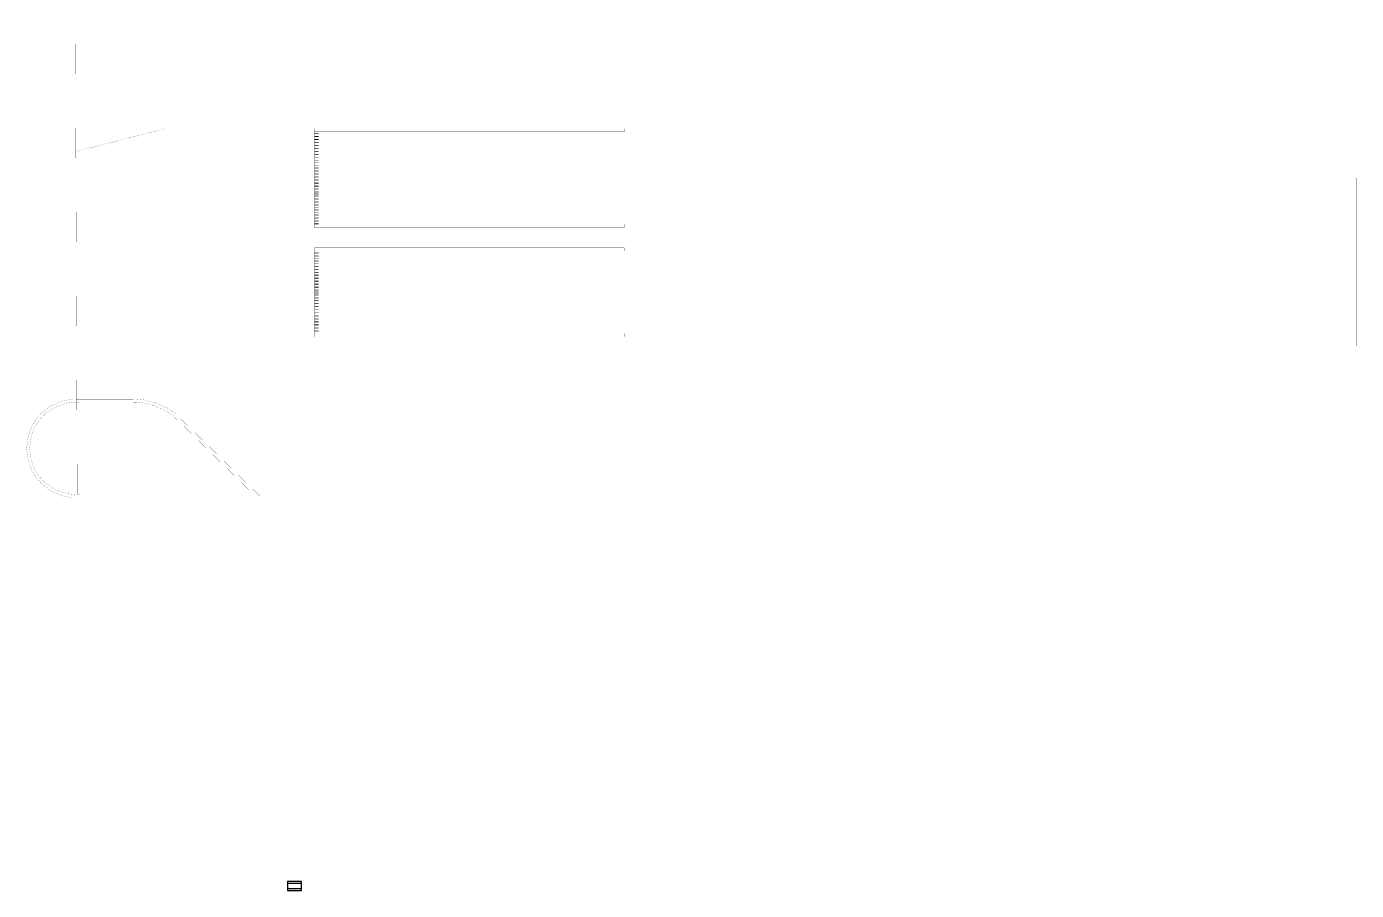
# Model space of a CAD drawing. Extents: x 60 to 527, y 203 to 810.
# Drawn here: x 60.1 to 527.1, y 203.2 to 506.7 of the extents above; entities that cross this region are included whole.
import ezdxf

# ---------------------------------------------------------------- set-up
doc = ezdxf.new("R2010")
doc.units = 0
doc.header["$MEASUREMENT"] = 0
doc.layers.add('C00-00-00-BLACK', color=7, linetype='Continuous')

msp = doc.modelspace()

# ---------------------------------------------------------------- linework, layer by layer
at = {"layer": 'C00-00-00-BLACK', "const_width": 0.0423}
for points in [[(61.284, 623.316), (61.284, 810.133), (526.697, 810.133), (527.036, 337.355)], [(77.88, 337.1), (76.99, 561.467), (117.968, 561.467)], [(271.216, 470.789), (108.74, 470.789), (77.286, 462.788)], [(161.192, 469.646), (161.699, 469.646), (162.673, 469.646)], [(161.192, 469.519), (161.826, 469.519), (162.673, 469.519)], [(161.192, 469.223), (162.122, 469.223), (162.673, 469.223)], [(161.192, 469.138), (162.208, 469.138), (162.673, 469.138)], [(161.192, 469.011), (161.276, 469.011), (162.334, 469.011), (162.673, 469.011)], [(161.192, 468.715), (161.572, 468.715), (162.631, 468.715), (162.673, 468.715)], [(161.192, 468.588), (161.699, 468.588), (162.673, 468.588)], [(161.192, 468.461), (161.826, 468.461), (162.673, 468.461)], [(161.192, 468.164), (162.122, 468.164), (162.673, 468.164)], [(161.192, 468.08), (162.208, 468.08), (162.673, 468.08)], [(161.192, 467.953), (161.276, 467.953), (162.334, 467.953), (162.673, 467.953)], [(161.192, 467.656), (161.572, 467.656), (162.631, 467.656), (162.673, 467.656)], [(161.192, 467.529), (161.699, 467.529), (162.673, 467.529)], [(161.192, 467.402), (161.826, 467.402), (162.673, 467.402)], [(161.192, 467.106), (162.122, 467.106), (162.673, 467.106)], [(161.192, 467.021), (162.208, 467.021), (162.673, 467.021)], [(161.192, 466.894), (161.276, 466.894), (162.334, 466.894), (162.673, 466.894)], [(161.192, 466.598), (161.572, 466.598), (162.631, 466.598), (162.673, 466.598)], [(161.192, 466.471), (161.699, 466.471), (162.673, 466.471)], [(161.192, 466.344), (161.826, 466.344), (162.673, 466.344)], [(161.192, 466.048), (162.122, 466.048), (162.673, 466.048)], [(161.192, 465.963), (162.208, 465.963), (162.673, 465.963)], [(161.192, 465.836), (161.276, 465.836), (162.334, 465.836), (162.673, 465.836)], [(161.192, 465.54), (161.572, 465.54), (162.631, 465.54), (162.673, 465.54)], [(161.192, 465.413), (161.699, 465.413), (162.673, 465.413)], [(161.192, 465.328), (161.826, 465.328), (162.673, 465.328)], [(161.192, 464.989), (162.122, 464.989), (162.673, 464.989)], [(161.192, 464.905), (162.208, 464.905), (162.673, 464.905)], [(161.192, 464.778), (161.276, 464.778), (162.334, 464.778), (162.673, 464.778)], [(161.192, 464.481), (161.572, 464.481), (162.631, 464.481), (162.673, 464.481)], [(161.192, 464.354), (161.699, 464.354), (162.673, 464.354)], [(161.192, 464.27), (161.826, 464.27), (162.673, 464.27)], [(161.192, 463.931), (162.122, 463.931), (162.673, 463.931)], [(161.192, 463.846), (162.208, 463.846), (162.673, 463.846)], [(161.192, 463.719), (161.276, 463.719), (162.334, 463.719), (162.673, 463.719)], [(161.192, 463.423), (161.572, 463.423), (162.631, 463.423), (162.673, 463.423)], [(161.192, 463.296), (161.699, 463.296), (162.673, 463.296)], [(161.192, 463.211), (161.826, 463.211), (162.673, 463.211)], [(161.192, 462.873), (162.122, 462.873), (162.673, 462.873)], [(161.192, 462.788), (162.208, 462.788), (162.673, 462.788)], [(161.192, 462.661), (161.276, 462.661), (162.334, 462.661), (162.673, 462.661)], [(161.192, 462.365), (161.572, 462.365), (162.631, 462.365), (162.673, 462.365)], [(161.192, 462.238), (161.699, 462.238), (162.673, 462.238)], [(161.192, 462.153), (161.826, 462.153), (162.673, 462.153)], [(161.192, 461.814), (162.122, 461.814), (162.673, 461.814)], [(161.192, 461.73), (162.208, 461.73), (162.673, 461.73)], [(161.192, 461.603), (161.276, 461.603), (162.334, 461.603), (162.673, 461.603)], [(161.192, 461.306), (161.572, 461.306), (162.631, 461.306), (162.673, 461.306)], [(161.192, 461.179), (161.699, 461.179), (162.673, 461.179)], [(161.192, 461.095), (161.826, 461.095), (162.673, 461.095)], [(161.192, 460.756), (162.122, 460.756), (162.673, 460.756)], [(161.192, 460.671), (162.208, 460.671), (162.673, 460.671)], [(161.192, 460.544), (161.276, 460.544), (162.334, 460.544), (162.673, 460.544)], [(161.192, 460.248), (161.572, 460.248), (162.631, 460.248), (162.673, 460.248)], [(161.192, 460.121), (161.699, 460.121), (162.673, 460.121)], [(161.192, 460.036), (161.826, 460.036), (162.673, 460.036)], [(161.192, 459.698), (162.122, 459.698), (162.673, 459.698)], [(161.192, 459.613), (162.208, 459.613), (162.673, 459.613)], [(161.192, 459.486), (161.276, 459.486), (162.334, 459.486), (162.673, 459.486)], [(161.192, 459.19), (161.572, 459.19), (162.631, 459.19), (162.673, 459.19)], [(161.192, 459.063), (161.699, 459.063), (162.673, 459.063)], [(161.192, 458.978), (161.826, 458.978), (162.673, 458.978)], [(161.192, 458.639), (162.122, 458.639), (162.673, 458.639)], [(161.192, 458.555), (162.208, 458.555), (162.673, 458.555)], [(161.192, 458.428), (161.276, 458.428), (162.334, 458.428), (162.673, 458.428)], [(161.192, 458.131), (161.572, 458.131), (162.631, 458.131), (162.673, 458.131)], [(161.192, 458.004), (161.699, 458.004), (162.673, 458.004)], [(161.192, 457.92), (161.826, 457.92), (162.673, 457.92)], [(161.192, 457.581), (162.122, 457.581), (162.673, 457.581)], [(161.192, 457.496), (162.208, 457.496), (162.673, 457.496)], [(161.192, 457.369), (161.276, 457.369), (162.334, 457.369), (162.673, 457.369)], [(161.192, 457.073), (161.572, 457.073), (162.631, 457.073), (162.673, 457.073)], [(161.192, 456.946), (161.699, 456.946), (162.673, 456.946)], [(161.192, 456.861), (161.826, 456.861), (162.673, 456.861)], [(161.192, 456.523), (162.122, 456.523), (162.673, 456.523)], [(161.192, 456.438), (162.208, 456.438), (162.673, 456.438)], [(161.192, 456.311), (161.276, 456.311), (162.334, 456.311), (162.673, 456.311)], [(161.192, 456.015), (161.572, 456.015), (162.631, 456.015), (162.673, 456.015)], [(161.192, 455.888), (161.699, 455.888), (162.673, 455.888)], [(161.192, 455.803), (161.826, 455.803), (162.673, 455.803)], [(161.192, 455.464), (162.122, 455.464), (162.673, 455.464)], [(161.192, 455.38), (162.208, 455.38), (162.673, 455.38)], [(161.192, 455.253), (161.276, 455.253), (162.334, 455.253), (162.673, 455.253)], [(161.192, 454.956), (161.572, 454.956), (162.631, 454.956), (162.673, 454.956)], [(161.192, 454.829), (161.699, 454.829), (162.673, 454.829)], [(161.192, 454.745), (161.826, 454.745), (162.673, 454.745)], [(161.192, 454.406), (162.122, 454.406), (162.673, 454.406)], [(161.192, 454.321), (162.208, 454.321), (162.673, 454.321)], [(161.192, 454.194), (161.276, 454.194), (162.334, 454.194), (162.673, 454.194)], [(161.192, 453.898), (161.572, 453.898), (162.631, 453.898), (162.673, 453.898)], [(161.192, 453.771), (161.699, 453.771), (162.673, 453.771)], [(161.192, 453.686), (161.826, 453.686), (162.673, 453.686)], [(161.192, 453.348), (162.122, 453.348), (162.673, 453.348)], [(161.192, 453.263), (162.208, 453.263), (162.673, 453.263)], [(161.192, 453.136), (161.276, 453.136), (162.334, 453.136), (162.673, 453.136)], [(161.192, 452.84), (161.572, 452.84), (162.631, 452.84), (162.673, 452.84)], [(161.192, 452.713), (161.699, 452.713), (162.673, 452.713)], [(161.192, 452.628), (161.826, 452.628), (162.673, 452.628)], [(161.192, 452.289), (162.122, 452.289), (162.673, 452.289)], [(161.192, 452.205), (162.208, 452.205), (162.673, 452.205)], [(161.192, 452.078), (161.276, 452.078), (162.334, 452.078), (162.673, 452.078)], [(161.192, 451.781), (161.572, 451.781), (162.631, 451.781), (162.673, 451.781)], [(161.192, 451.654), (161.699, 451.654), (162.673, 451.654)], [(161.192, 451.57), (161.826, 451.57), (162.673, 451.57)], [(161.192, 451.231), (162.122, 451.231), (162.673, 451.231)], [(161.192, 451.146), (162.208, 451.146), (162.673, 451.146)], [(161.192, 451.019), (161.276, 451.019), (162.334, 451.019), (162.673, 451.019)], [(161.192, 450.723), (161.572, 450.723), (162.631, 450.723), (162.673, 450.723)], [(161.192, 450.596), (161.699, 450.596), (162.673, 450.596)], [(161.192, 450.511), (161.826, 450.511), (162.673, 450.511)], [(161.192, 450.173), (162.122, 450.173), (162.673, 450.173)], [(161.192, 450.088), (162.208, 450.088), (162.673, 450.088)], [(161.192, 449.961), (161.276, 449.961), (162.334, 449.961), (162.673, 449.961)], [(161.192, 449.665), (161.572, 449.665), (162.631, 449.665), (162.673, 449.665)], [(161.192, 449.538), (161.699, 449.538), (162.673, 449.538)], [(161.192, 449.453), (161.826, 449.453), (162.673, 449.453)], [(161.192, 449.114), (162.122, 449.114), (162.673, 449.114)], [(161.192, 449.03), (162.208, 449.03), (162.673, 449.03)], [(161.192, 448.903), (161.276, 448.903), (162.334, 448.903), (162.673, 448.903)], [(161.192, 448.606), (161.572, 448.606), (162.631, 448.606), (162.673, 448.606)], [(161.192, 448.479), (161.699, 448.479), (162.673, 448.479)], [(161.192, 448.395), (161.826, 448.395), (162.673, 448.395)], [(161.192, 448.056), (162.122, 448.056), (162.673, 448.056)], [(161.192, 447.971), (162.208, 447.971), (162.673, 447.971)], [(161.192, 447.844), (161.276, 447.844), (162.334, 447.844), (162.673, 447.844)], [(161.192, 447.548), (161.572, 447.548), (162.631, 447.548), (162.673, 447.548)], [(161.192, 447.421), (161.699, 447.421), (162.673, 447.421)], [(161.192, 447.336), (161.826, 447.336), (162.673, 447.336)], [(161.192, 446.998), (162.122, 446.998), (162.673, 446.998)], [(161.192, 446.913), (162.208, 446.913), (162.673, 446.913)], [(161.192, 446.786), (161.276, 446.786), (162.334, 446.786), (162.673, 446.786)], [(161.192, 446.49), (161.572, 446.49), (162.631, 446.49), (162.673, 446.49)], [(161.192, 446.363), (161.699, 446.363), (162.673, 446.363)], [(161.192, 446.278), (161.826, 446.278), (162.673, 446.278)], [(161.192, 445.939), (162.122, 445.939), (162.673, 445.939)], [(161.192, 445.855), (162.208, 445.855), (162.673, 445.855)], [(161.192, 445.728), (161.276, 445.728), (162.334, 445.728), (162.673, 445.728)], [(161.192, 445.431), (161.572, 445.431), (162.631, 445.431), (162.673, 445.431)], [(161.192, 445.304), (161.699, 445.304), (162.673, 445.304)], [(161.192, 445.22), (161.826, 445.22), (162.673, 445.22)], [(161.192, 444.881), (162.122, 444.881), (162.673, 444.881)], [(161.192, 444.796), (162.208, 444.796), (162.673, 444.796)], [(161.192, 444.669), (161.276, 444.669), (162.334, 444.669), (162.673, 444.669)], [(161.192, 444.373), (161.572, 444.373), (162.631, 444.373), (162.673, 444.373)], [(161.192, 444.246), (161.699, 444.246), (162.673, 444.246)], [(161.192, 444.161), (161.826, 444.161), (162.673, 444.161)], [(161.192, 443.823), (162.122, 443.823), (162.673, 443.823)], [(161.192, 443.738), (162.208, 443.738), (162.673, 443.738)], [(161.192, 443.611), (161.276, 443.611), (162.334, 443.611), (162.673, 443.611)], [(161.192, 443.315), (161.572, 443.315), (162.631, 443.315), (162.673, 443.315)], [(161.192, 443.188), (161.699, 443.188), (162.673, 443.188)], [(161.192, 443.103), (161.826, 443.103), (162.673, 443.103)], [(161.192, 442.807), (162.122, 442.807), (162.673, 442.807)], [(161.192, 442.68), (162.208, 442.68), (162.673, 442.68)], [(161.192, 442.553), (161.276, 442.553), (162.334, 442.553), (162.673, 442.553)], [(161.192, 442.256), (161.572, 442.256), (162.631, 442.256), (162.673, 442.256)], [(161.192, 442.129), (161.699, 442.129), (162.673, 442.129)], [(161.192, 442.045), (161.826, 442.045), (162.673, 442.045)], [(161.192, 441.748), (162.122, 441.748), (162.673, 441.748)], [(161.192, 441.621), (162.208, 441.621), (162.673, 441.621)], [(161.192, 441.494), (161.276, 441.494), (162.334, 441.494), (162.673, 441.494)], [(161.192, 441.198), (161.572, 441.198), (162.631, 441.198), (162.673, 441.198)], [(161.192, 441.071), (161.699, 441.071), (162.673, 441.071)], [(161.192, 440.986), (161.826, 440.986), (162.673, 440.986)], [(161.192, 440.69), (162.122, 440.69), (162.673, 440.69)], [(161.192, 440.563), (162.208, 440.563), (162.673, 440.563)], [(161.192, 440.436), (161.276, 440.436), (162.334, 440.436), (162.673, 440.436)], [(161.192, 440.14), (161.572, 440.14), (162.631, 440.14), (162.673, 440.14)], [(161.192, 440.013), (161.699, 440.013), (162.673, 440.013)], [(161.192, 439.928), (161.826, 439.928), (162.673, 439.928)], [(161.192, 439.632), (162.122, 439.632), (162.673, 439.632)], [(161.192, 439.505), (162.208, 439.505), (162.673, 439.505)], [(161.192, 439.378), (161.276, 439.378), (162.334, 439.378), (162.673, 439.378)], [(161.192, 439.081), (161.572, 439.081), (162.631, 439.081), (162.673, 439.081)], [(161.192, 438.954), (161.699, 438.954), (162.673, 438.954)], [(161.192, 438.87), (161.826, 438.87), (162.673, 438.87)], [(161.192, 438.573), (162.122, 438.573), (162.673, 438.573)], [(161.192, 438.446), (162.208, 438.446), (162.673, 438.446)], [(161.192, 438.319), (161.276, 438.319), (162.334, 438.319), (162.673, 438.319)], [(161.192, 438.023), (161.572, 438.023), (162.631, 438.023), (162.673, 438.023)], [(161.192, 437.896), (161.699, 437.896), (162.673, 437.896)], [(161.192, 437.811), (161.826, 437.811), (162.673, 437.811)], [(161.192, 437.515), (162.122, 437.515), (162.673, 437.515)], [(161.192, 437.388), (162.208, 437.388), (162.673, 437.388)], [(161.192, 437.261), (161.276, 437.261), (162.334, 437.261), (162.673, 437.261)], [(161.192, 427.821), (161.699, 427.821), (162.673, 427.821)], [(161.192, 427.694), (161.826, 427.694), (162.673, 427.694)], [(161.192, 427.397), (162.122, 427.397), (162.673, 427.397)], [(161.192, 427.27), (162.208, 427.27), (162.673, 427.27)], [(161.192, 427.186), (161.276, 427.186), (162.334, 427.186), (162.673, 427.186)], [(161.192, 426.847), (161.572, 426.847), (162.631, 426.847), (162.673, 426.847)], [(161.192, 426.762), (161.699, 426.762), (162.673, 426.762)], [(161.192, 426.635), (161.826, 426.635), (162.673, 426.635)], [(161.192, 426.339), (162.122, 426.339), (162.673, 426.339)], [(161.192, 426.212), (162.208, 426.212), (162.673, 426.212)], [(161.192, 426.127), (161.276, 426.127), (162.334, 426.127), (162.673, 426.127)], [(161.192, 425.789), (161.572, 425.789), (162.631, 425.789), (162.673, 425.789)], [(161.192, 425.704), (161.699, 425.704), (162.673, 425.704)], [(161.192, 425.577), (161.826, 425.577), (162.673, 425.577)], [(161.192, 425.281), (162.122, 425.281), (162.673, 425.281)], [(161.192, 425.154), (162.208, 425.154), (162.673, 425.154)], [(161.192, 425.069), (161.276, 425.069), (162.334, 425.069), (162.673, 425.069)], [(161.192, 424.773), (161.572, 424.773), (162.631, 424.773), (162.673, 424.773)], [(161.192, 424.646), (161.699, 424.646), (162.673, 424.646)], [(161.192, 424.519), (161.826, 424.519), (162.673, 424.519)], [(161.192, 424.222), (162.122, 424.222), (162.673, 424.222)], [(161.192, 424.095), (162.208, 424.095), (162.673, 424.095)], [(161.192, 424.011), (161.276, 424.011), (162.334, 424.011), (162.673, 424.011)], [(161.192, 423.714), (161.572, 423.714), (162.631, 423.714), (162.673, 423.714)], [(161.192, 423.587), (161.699, 423.587), (162.673, 423.587)], [(161.192, 423.46), (161.826, 423.46), (162.673, 423.46)], [(161.192, 423.164), (162.122, 423.164), (162.673, 423.164)], [(161.192, 423.037), (162.208, 423.037), (162.673, 423.037)], [(161.192, 422.952), (161.276, 422.952), (162.334, 422.952), (162.673, 422.952)], [(161.192, 422.656), (161.572, 422.656), (162.631, 422.656), (162.673, 422.656)], [(161.192, 422.529), (161.699, 422.529), (162.673, 422.529)], [(161.192, 422.402), (161.826, 422.402), (162.673, 422.402)], [(161.192, 422.106), (162.122, 422.106), (162.673, 422.106)], [(161.192, 421.979), (162.208, 421.979), (162.673, 421.979)], [(161.192, 421.894), (161.276, 421.894), (162.334, 421.894), (162.673, 421.894)], [(161.192, 421.598), (161.572, 421.598), (162.631, 421.598), (162.673, 421.598)], [(161.192, 421.471), (161.699, 421.471), (162.673, 421.471)], [(161.192, 421.344), (161.826, 421.344), (162.673, 421.344)], [(161.192, 421.047), (162.122, 421.047), (162.673, 421.047)], [(161.192, 420.92), (162.208, 420.92), (162.673, 420.92)], [(161.192, 420.836), (161.276, 420.836), (162.334, 420.836), (162.673, 420.836)], [(161.192, 420.539), (161.572, 420.539), (162.631, 420.539), (162.673, 420.539)], [(161.192, 420.412), (161.699, 420.412), (162.673, 420.412)], [(161.192, 420.285), (161.826, 420.285), (162.673, 420.285)], [(161.192, 419.989), (162.122, 419.989), (162.673, 419.989)], [(161.192, 419.862), (162.208, 419.862), (162.673, 419.862)], [(161.192, 419.777), (161.276, 419.777), (162.334, 419.777), (162.673, 419.777)], [(161.192, 419.481), (161.572, 419.481), (162.631, 419.481), (162.673, 419.481)], [(161.192, 419.354), (161.699, 419.354), (162.673, 419.354)], [(161.192, 419.227), (161.826, 419.227), (162.673, 419.227)], [(161.192, 418.931), (162.122, 418.931), (162.673, 418.931)], [(161.192, 418.804), (162.208, 418.804), (162.673, 418.804)], [(161.192, 418.719), (161.276, 418.719), (162.334, 418.719), (162.673, 418.719)], [(161.192, 418.423), (161.572, 418.423), (162.631, 418.423), (162.673, 418.423)], [(161.192, 418.296), (161.699, 418.296), (162.673, 418.296)], [(161.192, 418.169), (161.826, 418.169), (162.673, 418.169)], [(161.192, 417.872), (162.122, 417.872), (162.673, 417.872)], [(161.192, 417.745), (162.208, 417.745), (162.673, 417.745)], [(161.192, 417.661), (161.276, 417.661), (162.334, 417.661), (162.673, 417.661)], [(161.192, 417.364), (161.572, 417.364), (162.631, 417.364), (162.673, 417.364)], [(161.192, 417.237), (161.699, 417.237), (162.673, 417.237)], [(161.192, 417.11), (161.826, 417.11), (162.673, 417.11)], [(161.192, 416.814), (162.122, 416.814), (162.673, 416.814)], [(161.192, 416.687), (162.208, 416.687), (162.673, 416.687)], [(161.192, 416.602), (161.276, 416.602), (162.334, 416.602), (162.673, 416.602)], [(161.192, 416.306), (161.572, 416.306), (162.631, 416.306), (162.673, 416.306)], [(161.192, 416.179), (161.699, 416.179), (162.673, 416.179)], [(161.192, 416.052), (161.826, 416.052), (162.673, 416.052)], [(161.192, 415.756), (162.122, 415.756), (162.673, 415.756)], [(161.192, 415.629), (162.208, 415.629), (162.673, 415.629)], [(161.192, 415.544), (161.276, 415.544), (162.334, 415.544), (162.673, 415.544)], [(161.192, 415.248), (161.572, 415.248), (162.631, 415.248), (162.673, 415.248)], [(161.192, 415.121), (161.699, 415.121), (162.673, 415.121)], [(161.192, 414.994), (161.826, 414.994), (162.673, 414.994)], [(161.192, 414.697), (162.122, 414.697), (162.673, 414.697)], [(161.192, 414.57), (162.208, 414.57), (162.673, 414.57)], [(161.192, 414.486), (161.276, 414.486), (162.334, 414.486), (162.673, 414.486)], [(161.192, 414.189), (161.572, 414.189), (162.631, 414.189), (162.673, 414.189)], [(161.192, 414.062), (161.699, 414.062), (162.673, 414.062)], [(161.192, 413.935), (161.826, 413.935), (162.673, 413.935)], [(161.192, 413.639), (162.122, 413.639), (162.673, 413.639)], [(161.192, 413.512), (162.208, 413.512), (162.673, 413.512)], [(161.192, 413.427), (161.276, 413.427), (162.334, 413.427), (162.673, 413.427)], [(161.192, 413.131), (161.572, 413.131), (162.631, 413.131), (162.673, 413.131)], [(161.192, 413.004), (161.699, 413.004), (162.673, 413.004)], [(161.192, 412.877), (161.826, 412.877), (162.673, 412.877)], [(161.192, 412.581), (162.122, 412.581), (162.673, 412.581)], [(161.192, 412.454), (162.208, 412.454), (162.673, 412.454)], [(161.192, 412.369), (161.276, 412.369), (162.334, 412.369), (162.673, 412.369)], [(161.192, 412.073), (161.572, 412.073), (162.631, 412.073), (162.673, 412.073)], [(161.192, 411.946), (161.699, 411.946), (162.673, 411.946)], [(161.192, 411.819), (161.826, 411.819), (162.673, 411.819)], [(161.192, 411.522), (162.122, 411.522), (162.673, 411.522)], [(161.192, 411.395), (162.208, 411.395), (162.673, 411.395)], [(161.192, 411.311), (161.276, 411.311), (162.334, 411.311), (162.673, 411.311)], [(161.192, 411.014), (161.572, 411.014), (162.631, 411.014), (162.673, 411.014)], [(161.192, 410.887), (161.699, 410.887), (162.673, 410.887)], [(161.192, 410.76), (161.826, 410.76), (162.673, 410.76)], [(161.192, 410.464), (162.122, 410.464), (162.673, 410.464)], [(161.192, 410.337), (162.208, 410.337), (162.673, 410.337)], [(161.192, 410.252), (161.276, 410.252), (162.334, 410.252), (162.673, 410.252)], [(161.192, 409.956), (161.572, 409.956), (162.631, 409.956), (162.673, 409.956)], [(161.192, 409.829), (161.699, 409.829), (162.673, 409.829)], [(161.192, 409.702), (161.826, 409.702), (162.673, 409.702)], [(161.192, 409.406), (162.122, 409.406), (162.673, 409.406)], [(161.192, 409.279), (162.208, 409.279), (162.673, 409.279)], [(161.192, 409.194), (161.276, 409.194), (162.334, 409.194), (162.673, 409.194)], [(161.192, 408.898), (161.572, 408.898), (162.631, 408.898), (162.673, 408.898)], [(161.192, 408.771), (161.699, 408.771), (162.673, 408.771)], [(161.192, 408.644), (161.826, 408.644), (162.673, 408.644)], [(161.192, 408.347), (162.122, 408.347), (162.673, 408.347)], [(161.192, 408.22), (162.208, 408.22), (162.673, 408.22)], [(161.192, 408.136), (161.276, 408.136), (162.334, 408.136), (162.673, 408.136)], [(161.192, 407.839), (161.572, 407.839), (162.631, 407.839), (162.673, 407.839)], [(161.192, 407.712), (161.699, 407.712), (162.673, 407.712)], [(161.192, 407.585), (161.826, 407.585), (162.673, 407.585)], [(161.192, 407.289), (162.122, 407.289), (162.673, 407.289)], [(161.192, 407.204), (162.208, 407.204), (162.673, 407.204)], [(161.192, 407.077), (161.276, 407.077), (162.334, 407.077), (162.673, 407.077)], [(161.192, 406.781), (161.572, 406.781), (162.631, 406.781), (162.673, 406.781)], [(161.192, 406.654), (161.699, 406.654), (162.673, 406.654)], [(161.192, 406.527), (161.826, 406.527), (162.673, 406.527)], [(161.192, 406.231), (162.122, 406.231), (162.673, 406.231)], [(161.192, 406.146), (162.208, 406.146), (162.673, 406.146)], [(161.192, 406.019), (161.276, 406.019), (162.334, 406.019), (162.673, 406.019)], [(161.192, 405.723), (161.572, 405.723), (162.631, 405.723), (162.673, 405.723)], [(161.192, 405.596), (161.699, 405.596), (162.673, 405.596)], [(161.192, 405.469), (161.826, 405.469), (162.673, 405.469)], [(161.192, 405.172), (162.122, 405.172), (162.673, 405.172)], [(161.192, 405.088), (162.208, 405.088), (162.673, 405.088)], [(161.192, 404.961), (161.276, 404.961), (162.334, 404.961), (162.673, 404.961)], [(161.192, 404.664), (161.572, 404.664), (162.631, 404.664), (162.673, 404.664)], [(161.192, 404.537), (161.699, 404.537), (162.673, 404.537)], [(161.192, 404.41), (161.826, 404.41), (162.673, 404.41)], [(161.192, 404.114), (162.122, 404.114), (162.673, 404.114)], [(161.192, 404.029), (162.208, 404.029), (162.673, 404.029)], [(161.192, 403.902), (161.276, 403.902), (162.334, 403.902), (162.673, 403.902)], [(161.192, 403.606), (161.572, 403.606), (162.631, 403.606), (162.673, 403.606)], [(161.192, 403.479), (161.699, 403.479), (162.673, 403.479)], [(161.192, 403.352), (161.826, 403.352), (162.673, 403.352)], [(161.192, 403.056), (162.122, 403.056), (162.673, 403.056)], [(161.192, 402.971), (162.208, 402.971), (162.673, 402.971)], [(161.192, 402.844), (161.276, 402.844), (162.334, 402.844), (162.673, 402.844)], [(161.192, 402.548), (161.572, 402.548), (162.631, 402.548), (162.673, 402.548)], [(161.192, 402.421), (161.699, 402.421), (162.673, 402.421)], [(161.192, 402.294), (161.826, 402.294), (162.673, 402.294)], [(161.192, 401.997), (162.122, 401.997), (162.673, 401.997)], [(161.192, 401.913), (162.208, 401.913), (162.673, 401.913)], [(161.192, 401.786), (161.276, 401.786), (162.334, 401.786), (162.673, 401.786)], [(161.192, 401.489), (161.572, 401.489), (162.631, 401.489), (162.673, 401.489)], [(161.192, 401.362), (161.699, 401.362), (162.673, 401.362)], [(161.192, 401.235), (161.826, 401.235), (162.673, 401.235)], [(161.192, 400.939), (162.122, 400.939), (162.673, 400.939)], [(161.192, 400.854), (162.208, 400.854), (162.673, 400.854)], [(161.192, 400.727), (161.276, 400.727), (162.334, 400.727), (162.673, 400.727)], [(161.192, 400.431), (161.572, 400.431), (162.631, 400.431), (162.673, 400.431)], [(161.192, 400.304), (161.699, 400.304), (162.673, 400.304)], [(161.192, 400.177), (161.826, 400.177), (162.673, 400.177)], [(161.192, 399.881), (162.122, 399.881), (162.673, 399.881)], [(161.192, 399.796), (162.208, 399.796), (162.673, 399.796)], [(161.192, 399.669), (161.276, 399.669), (162.334, 399.669), (162.673, 399.669)], [(161.192, 399.373), (161.572, 399.373), (162.631, 399.373), (162.673, 399.373)], [(161.192, 399.246), (161.699, 399.246), (162.673, 399.246)], [(161.192, 399.119), (161.826, 399.119), (162.673, 399.119)], [(77.435, 375.835), (76.303, 375.835), (72.909, 375.236), (68.764, 373.511), (65.199, 370.78), (62.983, 368.141), (62.417, 367.161), (61.853, 366.18), (60.678, 362.941), (60.1, 358.486), (60.685, 354.034), (61.864, 350.796), (62.431, 349.816), (62.997, 348.838), (65.218, 346.202), (68.786, 343.476), (72.935, 341.759), (76.331, 341.162), (77.461, 341.164)], [(78.503, 374.696), (77.4, 374.773), (74.049, 374.389), (69.919, 372.911), (66.333, 370.385), (64.088, 367.87), (63.514, 366.921), (62.941, 365.979), (61.744, 362.825), (61.159, 358.479), (61.757, 354.132), (62.961, 350.981), (63.537, 350.037), (64.115, 349.094), (66.368, 346.583), (69.96, 344.067), (74.094, 342.604), (77.447, 342.228), (78.549, 342.306)], [(97.564, 375.793), (77.414, 375.793)], [(78.472, 374.65), (97.564, 374.692)], [(112.647, 370.431), (111.861, 371.08), (109.277, 372.749), (105.587, 374.442), (101.662, 375.483), (98.606, 375.835), (97.586, 375.835)], [(111.927, 369.605), (111.179, 370.223), (108.72, 371.81), (105.206, 373.422), (101.471, 374.403), (98.561, 374.738), (97.591, 374.735)], [(77.456, 341.164), (142.565, 341.164), (112.635, 370.417)], [(111.915, 369.57), (139.856, 342.265), (78.514, 342.265)]]:
    msp.add_lwpolyline(points, dxfattribs=at)
for points in [[(161.192, 470.789), (161.192, 469.688), (269.903, 469.688), (269.903, 470.789), (161.192, 470.789)], [(161.192, 469.688), (161.192, 437.176), (162.673, 437.176), (162.673, 469.688), (161.192, 469.688)], [(161.192, 437.176), (161.192, 436.076), (269.903, 436.076), (269.903, 437.176), (161.192, 437.176)], [(161.192, 428.964), (161.192, 427.863), (269.903, 427.863), (269.903, 428.964), (161.192, 428.964)], [(161.192, 427.863), (161.192, 398.822), (162.673, 398.822), (162.673, 427.863), (161.192, 427.863)], [(161.192, 398.822), (161.192, 397.764), (269.903, 397.764), (269.903, 398.822), (161.192, 398.822)]]:
    msp.add_lwpolyline(points, close=True, dxfattribs=at)
at = {"layer": 'C00-00-00-BLACK'}
for points in [[(151.694, 203.906), (156.633, 203.906), (156.633, 206.375), (151.694, 206.375), (151.694, 203.906)], [(151.694, 203.2), (156.633, 203.2), (156.633, 205.669), (151.694, 205.669), (151.694, 203.2)]]:
    msp.add_lwpolyline(points, close=True, dxfattribs=at)

doc.saveas('drawing.dxf')
